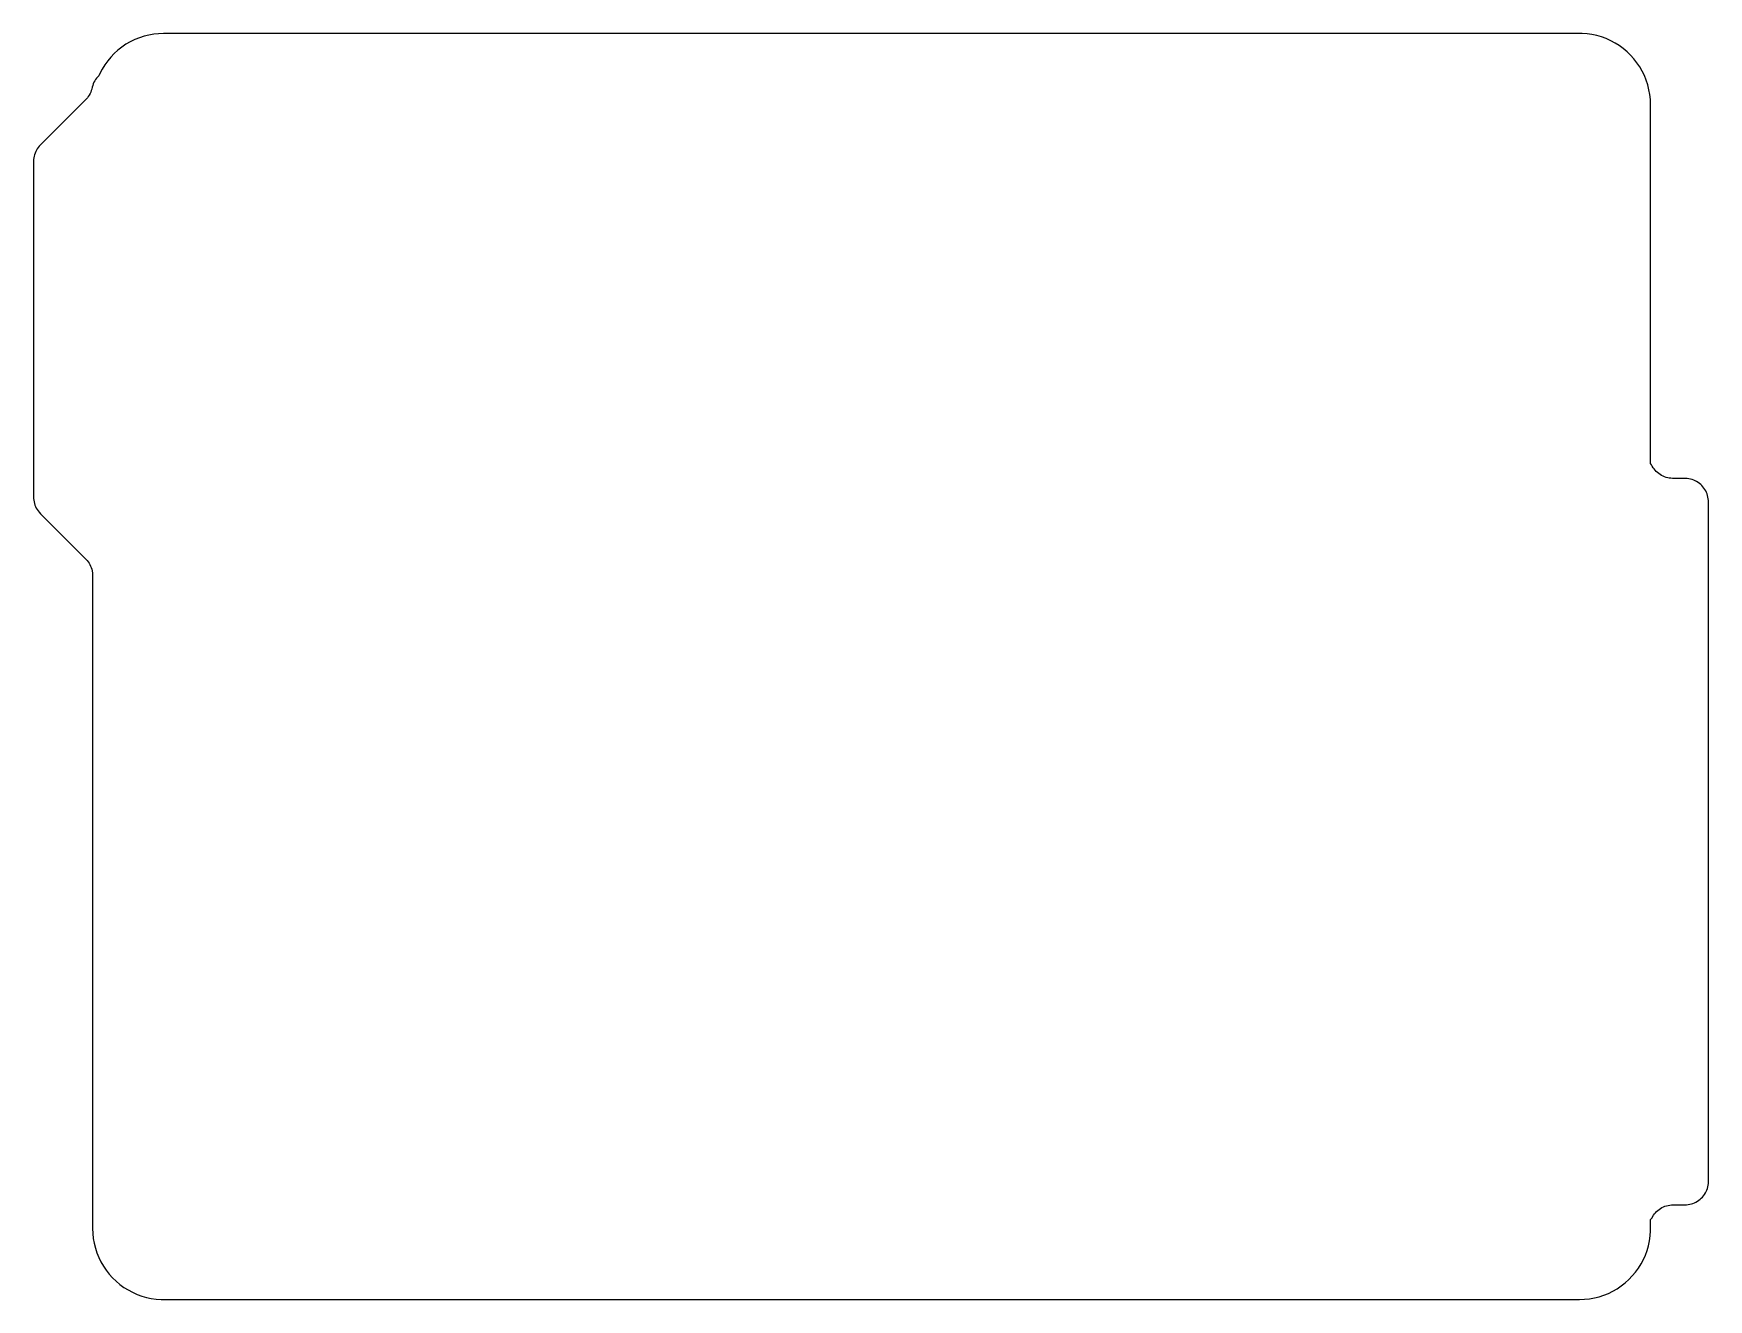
# Model space of a CAD drawing. Header units: metres. Extents: x 0 to 70.8, y 0 to 53.5.
import ezdxf

# ---------------------------------------------------------------- set-up
doc = ezdxf.new("R2010")
doc.units = ezdxf.units.M

msp = doc.modelspace()

# ---------------------------------------------------------------- linework, layer by layer
for p, q in [((4.092, 53.149), (3.91, 53.044)), ((4.28, 53.241), (4.092, 53.149)), ((4.474, 53.319), (4.28, 53.241)), ((4.673, 53.384), (4.474, 53.319)), ((4.876, 53.434), (4.673, 53.384)), ((5.082, 53.471), (4.876, 53.434)), ((5.291, 53.493), (5.082, 53.471)), ((5.5, 53.5), (5.291, 53.493)), ((65.35, 53.5), (5.5, 53.5)), ((65.455, 53.498), (65.35, 53.5)), ((65.664, 53.484), (65.455, 53.498)), ((65.871, 53.454), (65.664, 53.484)), ((66.076, 53.411), (65.871, 53.454)), ((66.277, 53.353), (66.076, 53.411)), ((66.474, 53.282), (66.277, 53.353)), ((66.665, 53.196), (66.474, 53.282)), ((66.85, 53.098), (66.665, 53.196)), ((3.271, 52.507), (3.136, 52.347)), ((3.416, 52.658), (3.271, 52.507)), ((3.572, 52.798), (3.416, 52.658)), ((3.737, 52.927), (3.572, 52.798)), ((3.91, 53.044), (3.737, 52.927)), ((67.028, 52.987), (66.85, 53.098)), ((67.197, 52.864), (67.028, 52.987)), ((67.357, 52.729), (67.197, 52.864)), ((67.508, 52.584), (67.357, 52.729)), ((67.648, 52.428), (67.508, 52.584)), ((67.777, 52.263), (67.648, 52.428)), ((2.76, 51.718), (2.713, 51.669)), ((2.804, 51.815), (2.76, 51.718)), ((2.902, 52), (2.804, 51.815)), ((3.013, 52.178), (2.902, 52)), ((3.136, 52.347), (3.013, 52.178)), ((67.894, 52.09), (67.777, 52.263)), ((67.999, 51.908), (67.894, 52.09)), ((68.091, 51.72), (67.999, 51.908)), ((68.169, 51.526), (68.091, 51.72)), ((2.42, 51.023), (2.39, 50.96)), ((2.445, 51.088), (2.42, 51.023)), ((2.464, 51.149), (2.445, 51.088)), ((2.483, 51.23), (2.464, 51.149)), ((2.505, 51.308), (2.483, 51.23)), ((2.529, 51.374), (2.505, 51.308)), ((2.557, 51.438), (2.529, 51.374)), ((2.59, 51.499), (2.557, 51.438)), ((2.627, 51.559), (2.59, 51.499)), ((2.668, 51.615), (2.627, 51.559)), ((2.713, 51.669), (2.668, 51.615)), ((68.234, 51.327), (68.169, 51.526)), ((68.284, 51.124), (68.234, 51.327)), ((68.321, 50.917), (68.284, 51.124)), ((2.194, 50.694), (0.294, 48.793)), ((2.255, 50.759), (2.194, 50.694)), ((2.277, 50.786), (2.255, 50.759)), ((2.318, 50.84), (2.277, 50.786)), ((2.356, 50.898), (2.318, 50.84)), ((2.39, 50.96), (2.356, 50.898)), ((68.343, 50.709), (68.321, 50.917)), ((68.35, 50.5), (68.343, 50.709)), ((68.35, 35.323), (68.35, 50.5)), ((0.005, 48.173), (0.001, 48.086)), ((0.013, 48.242), (0.005, 48.173)), ((0.027, 48.311), (0.013, 48.242)), ((0.045, 48.378), (0.027, 48.311)), ((0.067, 48.444), (0.045, 48.378)), ((0.095, 48.508), (0.067, 48.444)), ((0.126, 48.571), (0.095, 48.508)), ((0.162, 48.63), (0.126, 48.571)), ((0.202, 48.688), (0.162, 48.63)), ((0.246, 48.742), (0.202, 48.688)), ((0.294, 48.793), (0.246, 48.742)), ((0.001, 48.086), (0.001, 33.915)), ((68.385, 35.278), (68.35, 35.323)), ((68.423, 35.219), (68.385, 35.278)), ((68.465, 35.151), (68.423, 35.219)), ((68.501, 35.099), (68.465, 35.151)), ((68.545, 35.044), (68.501, 35.099)), ((68.593, 34.993), (68.545, 35.044)), ((68.644, 34.946), (68.593, 34.993)), ((68.698, 34.902), (68.644, 34.946)), ((68.755, 34.862), (68.698, 34.902)), ((68.815, 34.826), (68.755, 34.862)), ((68.877, 34.794), (68.815, 34.826)), ((68.942, 34.767), (68.877, 34.794)), ((69.007, 34.744), (68.942, 34.767)), ((69.075, 34.726), (69.007, 34.744)), ((69.143, 34.713), (69.075, 34.726)), ((69.212, 34.704), (69.143, 34.713)), ((69.282, 34.701), (69.212, 34.704)), ((69.801, 34.7), (69.282, 34.701)), ((69.904, 34.694), (69.801, 34.7)), ((69.973, 34.685), (69.904, 34.694)), ((70.041, 34.67), (69.973, 34.685)), ((70.108, 34.651), (70.041, 34.67)), ((70.174, 34.627), (70.108, 34.651)), ((70.238, 34.599), (70.174, 34.627)), ((70.299, 34.566), (70.238, 34.599)), ((70.359, 34.529), (70.299, 34.566)), ((70.415, 34.488), (70.359, 34.529)), ((70.469, 34.443), (70.415, 34.488)), ((70.519, 34.395), (70.469, 34.443)), ((70.565, 34.343), (70.519, 34.395)), ((70.608, 34.288), (70.565, 34.343)), ((70.647, 34.23), (70.608, 34.288)), ((70.682, 34.169), (70.647, 34.23)), ((70.713, 34.106), (70.682, 34.169)), ((70.739, 34.042), (70.713, 34.106)), ((70.761, 33.975), (70.739, 34.042)), ((0.001, 33.915), (0.003, 33.845)), ((0.003, 33.845), (0.01, 33.776)), ((0.01, 33.776), (0.022, 33.707)), ((0.022, 33.707), (0.039, 33.639)), ((0.039, 33.639), (0.061, 33.573)), ((0.061, 33.573), (0.087, 33.508)), ((0.087, 33.508), (0.118, 33.445)), ((0.118, 33.445), (0.153, 33.385)), ((0.153, 33.385), (0.192, 33.327)), ((0.192, 33.327), (0.235, 33.272)), ((70.778, 33.908), (70.761, 33.975)), ((70.79, 33.839), (70.778, 33.908)), ((70.797, 33.77), (70.79, 33.839)), ((70.799, 33.7), (70.797, 33.77)), ((70.799, 5), (70.799, 33.7)), ((0.235, 33.272), (0.293, 33.208)), ((0.293, 33.208), (2.219, 31.28)), ((2.219, 31.28), (2.266, 31.228)), ((2.266, 31.228), (2.309, 31.173)), ((2.309, 31.173), (2.348, 31.116)), ((2.348, 31.116), (2.383, 31.055)), ((2.383, 31.055), (2.413, 30.992)), ((2.413, 30.992), (2.439, 30.927)), ((2.439, 30.927), (2.461, 30.861)), ((2.461, 30.861), (2.5, 30.708)), ((2.5, 30.708), (2.5, 3)), ((70.794, 4.896), (70.799, 5)), ((70.442, 4.234), (70.494, 4.281)), ((70.494, 4.281), (70.543, 4.331)), ((70.543, 4.331), (70.588, 4.385)), ((70.588, 4.385), (70.629, 4.441)), ((70.629, 4.441), (70.666, 4.501)), ((70.666, 4.501), (70.698, 4.562)), ((70.698, 4.562), (70.727, 4.626)), ((70.727, 4.626), (70.751, 4.692)), ((70.751, 4.692), (70.77, 4.759)), ((70.77, 4.759), (70.784, 4.827)), ((70.784, 4.827), (70.794, 4.896)), ((68.398, 3.441), (68.472, 3.559)), ((68.472, 3.559), (68.512, 3.615)), ((68.512, 3.615), (68.557, 3.669)), ((68.557, 3.669), (68.606, 3.719)), ((68.606, 3.719), (68.657, 3.766)), ((68.657, 3.766), (68.713, 3.809)), ((68.713, 3.809), (68.77, 3.848)), ((68.77, 3.848), (68.831, 3.883)), ((68.831, 3.883), (68.893, 3.913)), ((68.893, 3.913), (68.958, 3.939)), ((68.958, 3.939), (69.024, 3.961)), ((69.024, 3.961), (69.092, 3.978)), ((69.092, 3.978), (69.161, 3.99)), ((69.161, 3.99), (69.229, 3.997)), ((69.229, 3.997), (69.318, 4)), ((69.318, 4), (69.8, 4)), ((69.8, 4), (69.87, 4.003)), ((69.87, 4.003), (69.939, 4.01)), ((69.939, 4.01), (70.008, 4.022)), ((70.008, 4.022), (70.075, 4.039)), ((70.075, 4.039), (70.142, 4.061)), ((70.142, 4.061), (70.207, 4.087)), ((70.207, 4.087), (70.269, 4.117)), ((70.269, 4.117), (70.33, 4.152)), ((70.33, 4.152), (70.388, 4.191)), ((70.388, 4.191), (70.442, 4.234)), ((2.5, 3), (2.507, 2.791)), ((68.334, 2.686), (68.348, 2.895)), ((68.348, 2.895), (68.35, 3)), ((68.35, 3.377), (68.398, 3.441)), ((68.35, 3), (68.35, 3.377)), ((2.507, 2.791), (2.529, 2.582)), ((2.529, 2.582), (2.566, 2.376)), ((2.566, 2.376), (2.616, 2.173)), ((2.616, 2.173), (2.681, 1.974)), ((68.203, 2.073), (68.261, 2.274)), ((68.261, 2.274), (68.304, 2.479)), ((68.304, 2.479), (68.334, 2.686)), ((2.681, 1.974), (2.759, 1.78)), ((2.759, 1.78), (2.851, 1.592)), ((2.851, 1.592), (2.956, 1.41)), ((67.837, 1.322), (67.948, 1.5)), ((67.948, 1.5), (68.046, 1.685)), ((68.046, 1.685), (68.132, 1.876)), ((68.132, 1.876), (68.203, 2.073)), ((2.956, 1.41), (3.073, 1.237)), ((3.073, 1.237), (3.202, 1.072)), ((3.202, 1.072), (3.342, 0.916)), ((3.342, 0.916), (3.493, 0.771)), ((3.493, 0.771), (3.653, 0.636)), ((67.278, 0.702), (67.434, 0.842)), ((67.434, 0.842), (67.579, 0.993)), ((67.579, 0.993), (67.714, 1.153)), ((67.714, 1.153), (67.837, 1.322)), ((3.653, 0.636), (3.822, 0.513)), ((3.822, 0.513), (4, 0.402)), ((4, 0.402), (4.185, 0.304)), ((4.185, 0.304), (4.376, 0.218)), ((4.376, 0.218), (4.573, 0.147)), ((4.573, 0.147), (4.774, 0.089)), ((4.774, 0.089), (4.979, 0.046)), ((4.979, 0.046), (5.186, 0.016)), ((5.186, 0.016), (5.395, 0.002)), ((5.395, 0.002), (5.5, 0)), ((5.5, 0), (65.35, 0)), ((65.35, 0), (65.559, 0.007)), ((65.559, 0.007), (65.767, 0.029)), ((65.767, 0.029), (65.974, 0.066)), ((65.974, 0.066), (66.177, 0.116)), ((66.177, 0.116), (66.376, 0.181)), ((66.376, 0.181), (66.57, 0.259)), ((66.57, 0.259), (66.758, 0.351)), ((66.758, 0.351), (66.94, 0.456)), ((66.94, 0.456), (67.113, 0.573)), ((67.113, 0.573), (67.278, 0.702))]:
    msp.add_line(p, q)

doc.saveas('drawing.dxf')
